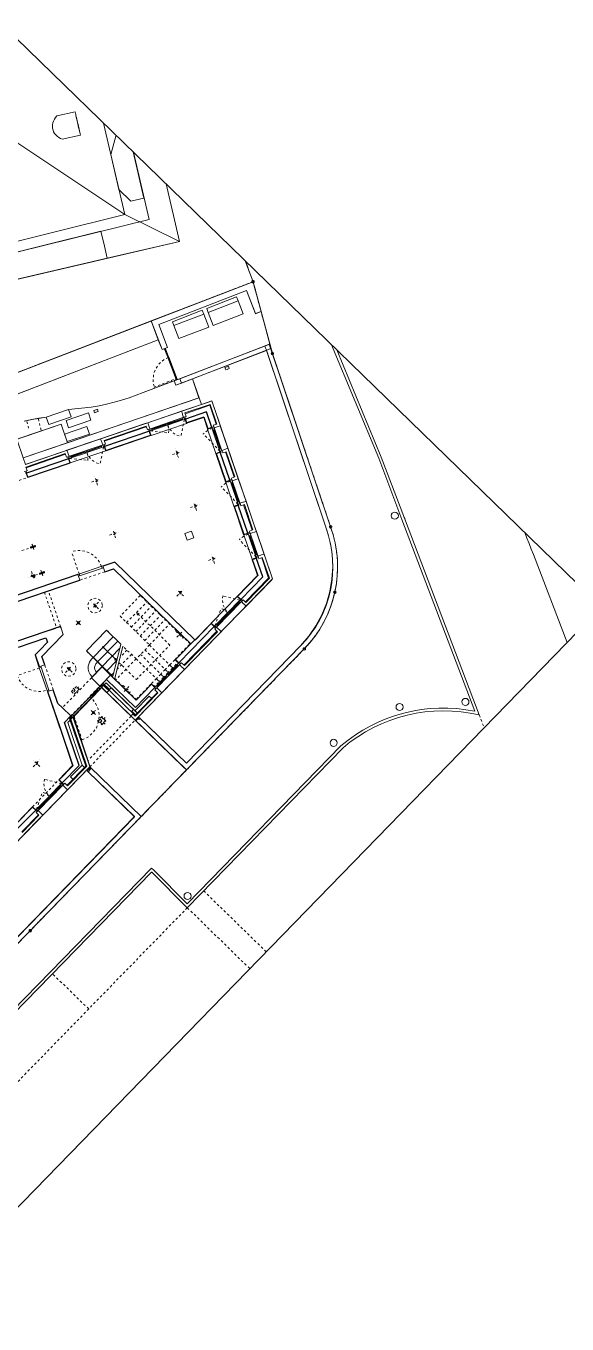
# Model space of a CAD drawing. Header units: metres. Extents: x 2683518.1 to 2683581.2, y 1249379.6 to 1249442.7.
# Drawn here: x 2683556.7 to 2683579.7, y 1249383.7 to 1249438.8 of the extents above; entities that cross this region are included whole.
import ezdxf
from ezdxf.xclip import XClip

# ---------------------------------------------------------------- set-up
doc = ezdxf.new("R2010")
doc.units = ezdxf.units.M
doc.header["$XCLIPFRAME"] = 2
for name, pattern in [('MD-Punkt 1mm', [0.001, 0, -0.001]), ('MD-Strich 0.5_0.5mm', [0.001, 0.0005, -0.0005]), ('MD-Strich 1_1mm', [0.002, 0.001, -0.001]), ('MD-Strich 2_1mm', [0.003, 0.002, -0.001]), ('MD-Strich LAYOUT', [0.002822, 0.001411, -0.001411]), ('MD-Strichpunkt 1_0.5_0.5mm', [0.001, 0.0005, -0.00025, 0, -0.00025]), ('MD-Strichpunkt 2_1_1mm', [0.0045, 0.002, -0.001, 0.0005, -0.001])]:
    doc.linetypes.add(name, pattern=pattern)
for name, color, linetype in [('beleuchtung', 7, 'Continuous'), ('betonfertigteile_balkonschicht', 7, 'Continuous'), ('erdbebenwände', 7, 'Continuous'), ('fassade', 7, 'Continuous'), ('fenster_tueren', 7, 'Continuous'), ('parzellen', 7, 'Continuous'), ('plangrafik', 7, 'Continuous'), ('plankopf', 7, 'Continuous'), ('situation', 7, 'Continuous'), ('stuetzen', 7, 'Continuous'), ('treppen', 7, 'Continuous'), ('umgebung', 7, 'Continuous'), ('wohnungstrennwaende', 7, 'Continuous')]:
    doc.layers.add(name, color=color, linetype=linetype)
doc.linetypes.add('MD-Freihand', pattern='A,0,[1,100 Erdgeschoss_CraneCam1.Shx,S=0.00015873,R=0,X=0,Y=5.59626e-05],-0.02,0', length=0.02)

# ---------------------------------------------------------------- blocks, each defined once
blk = doc.blocks.new('Zeichnung_1_2', base_point=(38.5, 166.2))
at = {"layer": 'beleuchtung', "color": 7, "linetype": 'Continuous', "lineweight": 5, "ltscale": 1000, "flags": 128}
for points in [[(792.3, 433.8), (795.2, 432.4), (796.1, 434.2), (793.2, 435.6)], [(896.1, 379.3), (899, 378), (899.8, 379.8), (896.9, 381.2)]]:
    blk.add_lwpolyline(points, close=True, dxfattribs=at)
at = {"layer": 'beleuchtung', "color": 251, "linetype": 'MD-Strich 1_1mm', "lineweight": 13, "ltscale": 1000, "flags": 128}
for points in [[(792.3, 433.8), (793.2, 435.6)], [(795.2, 432.4), (792.3, 433.8)], [(793.2, 435.6), (796.1, 434.2)], [(796.1, 434.2), (795.2, 432.4)], [(896.1, 379.3), (896.9, 381.2)], [(899, 378), (896.1, 379.3)], [(896.9, 381.2), (899.8, 379.8)], [(899.8, 379.8), (899, 378)]]:
    blk.add_lwpolyline(points, dxfattribs=at)
at = {"layer": 'beleuchtung', "color": 254, "linetype": 'Continuous', "lineweight": 13, "ltscale": 1000, "flags": 128}
for points in [[(887.4, 426.4), (912.1, 415), (917.1, 425.7), (892.4, 437.1)], [(915.8, 413.3), (940.5, 401.9), (945.4, 412.6), (920.7, 424)]]:
    blk.add_lwpolyline(points, close=True, dxfattribs=at)
at = {"layer": 'beleuchtung', "color": 254, "linetype": 'MD-Freihand', "lineweight": 13, "ltscale": 1000, "flags": 128}
for points in [[(917.1, 425.7), (918.6, 429), (893.9, 440.3), (892.4, 437.1)], [(945.4, 412.6), (946.9, 415.9), (922.2, 427.3), (920.7, 424)]]:
    blk.add_lwpolyline(points, close=True, dxfattribs=at)
at = {"layer": 'parzellen', "color": 242, "linetype": 'MD-Strich 2_1mm', "lineweight": 13, "ltscale": 1000, "flags": 128}
for points in [[(965.9, 414.9), (439.3, 657.5)], [(933.7, 360.6), (965.9, 414.9)], [(862.5, 222.5), (933.7, 360.6)], [(38.5, 166.2), (772.6, 166.2)]]:
    blk.add_lwpolyline(points, dxfattribs=at)
at = {"layer": 'parzellen', "color": 253, "linetype": 'MD-Strich 2_1mm', "lineweight": 13, "ltscale": 1000, "flags": 128}
blk.add_lwpolyline([(542.4, 609.9), (965.9, 414.9)], dxfattribs=at)
at = {"layer": 'parzellen', "color": 242, "linetype": 'MD-Strich 2_1mm', "lineweight": 13, "ltscale": 1000, "flags": 128}
blk.add_lwpolyline([(772.6, 166.2, 0.286725), (862.5, 222.5)], format="xyb", dxfattribs=at)
at = {"layer": 'parzellen', "color": 242, "linetype": 'Continuous', "lineweight": 13, "ltscale": 1000}
for centre in [(965.9, 414.9), (933.7, 360.6), (862.5, 222.5), (825.2, 181.2), (438.7, 166.2), (772.6, 166.2)]:
    blk.add_circle(centre, 1, dxfattribs=at)
at = {"layer": 'parzellen', "color": 251, "linetype": 'MD-Strich 1_1mm', "lineweight": 13, "ltscale": 1000}
blk.add_arc((861.2, 403.4), 20.1, 65.2516, 155.2516, dxfattribs=at)
at = {"layer": 'situation', "color": 9, "linetype": 'MD-Strich LAYOUT', "lineweight": 13, "ltscale": 1000}
for p, q in [((747, 469.8), (743.8, 464.9)), ((755.4, 464.4), (749.6, 455.5))]:
    blk.add_line(p, q, dxfattribs=at)
at = {"layer": 'situation', "color": 253, "linetype": 'Continuous', "lineweight": 13, "ltscale": 1000, "flags": 128}
for points in [[(533.1, 595.5), (874.5, 438.2), (881.7, 453.8), (542.4, 609.9)], [(745.4, 471.7), (750.7, 468.2), (756, 464.5), (761.1, 460.6), (778.9, 451.5), (793.8, 439.1), (799.2, 435.2), (804.7, 431.6), (810.2, 428.1), (816, 424.8), (821.8, 421.7), (827.7, 418.8), (833.4, 416.3), (858.8, 404.2), (861.1, 403.1), (873, 429), (870.8, 430.1), (874.5, 438.2), (525.6, 598.9)], [(688.3, 486.7), (765.6, 447.3), (758, 432.5), (863.2, 379.1), (870.9, 394.2), (857.2, 400.6), (858.8, 404.2), (833.4, 416.3), (827.7, 418.8), (821.8, 421.7), (816, 424.8), (810.2, 428.1), (804.7, 431.6), (799.2, 435.2), (793.8, 439.1), (778.9, 451.5), (761.1, 460.6), (754.2, 465.7), (752.5, 466.9), (745.4, 471.7)]]:
    blk.add_lwpolyline(points, dxfattribs=at)
for points in [[(765.6, 447.3), (730.1, 465.4), (722.6, 450.6), (758, 432.5)], [(758.1, 454.7), (775.9, 445.6), (778.9, 451.5), (761.1, 460.6)], [(719.9, 445.2), (860.5, 373.6), (863.3, 379), (722.6, 450.6)], [(719.9, 445.2), (860.5, 373.6), (863.3, 379), (722.6, 450.6)], [(767.7, 440.6), (785.5, 431.6), (788.5, 437.4), (770.7, 446.5)], [(937.9, 367.8), (952.5, 392.4), (947.9, 394.5), (956.8, 413.6), (884.1, 447.1), (875.3, 428), (873, 429), (861.1, 403.1)], [(758.5, 433.4), (776.3, 424.3), (779.3, 430.2), (761.5, 439.3)], [(573.8, 166.2), (629.2, 166.3), (629, 266.9), (595, 266.9), (573.8, 226.4)], [(268.9, 226.8), (268.9, 225), (270.6, 225), (270.6, 170.2), (569.8, 170.3), (569.8, 225), (572.8, 225), (572.8, 226.3), (572.8, 226.9)]]:
    blk.add_lwpolyline(points, close=True, dxfattribs=at)
at = {"layer": 'situation', "color": 7, "linetype": 'Continuous', "lineweight": 5, "ltscale": 1000, "flags": 128}
for points in [[(881.7, 453.8), (965.9, 414.9), (965.2, 413.6), (952.5, 392.4), (948, 394.5), (956.8, 413.6), (884.1, 447.1), (875.3, 428), (870.8, 430.1)], [(857.2, 400.6), (858.9, 404.2), (863.4, 402.1), (861.7, 398.5)], [(932.1, 366.1), (933.7, 369.7), (937.5, 368), (935.7, 364.4)], [(270.6, 226.2), (266.6, 226.2), (266.6, 166.2), (573.8, 166.2), (573.8, 226.2), (569.8, 226.2), (569.8, 170.2), (270.6, 170.2)]]:
    blk.add_lwpolyline(points, close=True, dxfattribs=at)
at = {"layer": 'situation', "color": 251, "linetype": 'Continuous', "lineweight": 13, "ltscale": 1000, "flags": 128}
for points in [[(861.7, 403.3), (860.9, 403.7), (869.3, 421.8), (870, 421.5)], [(873.2, 428.5), (870.2, 421.8), (869.4, 422.1), (872.5, 428.8)]]:
    blk.add_lwpolyline(points, close=True, dxfattribs=at)
at = {"layer": 'situation', "color": 251, "linetype": 'MD-Strich 1_1mm', "lineweight": 13, "ltscale": 1000, "flags": 128}
blk.add_lwpolyline([(860.9, 403.7), (843, 411.9), (843.3, 412.7), (861.3, 404.4)], close=True, dxfattribs=at)
at = {"layer": 'situation', "color": 7, "linetype": 'Continuous', "lineweight": 5, "ltscale": 1000, "flags": 128}
blk.add_lwpolyline([(629.1, 170.2), (629.1, 166.2), (772.6, 166.2, 0.286733), (862.5, 222.5), (937.5, 368), (933.9, 369.6), (863.4, 402.1), (861.7, 398.5), (932.1, 366.1), (859, 224.4, -0.286984), (772.6, 170.2), (633.1, 170.2), (633.1, 226.2), (629.1, 226.2)], format="xyb", close=True, dxfattribs=at)
at = {"layer": 'situation', "color": 7, "linetype": 'Continuous', "lineweight": 18, "ltscale": 1000, "flags": 128}
blk.add_lwpolyline([(857.2, 400.6), (861.7, 398.5), (863.4, 402.1), (858.8, 404.2)], close=True, dxfattribs=at)
at = {"layer": 'situation', "color": 253, "linetype": 'Continuous', "lineweight": 13, "ltscale": 1000, "flags": 128}
blk.add_lwpolyline([(796.4, 226.9), (631.9, 226.9), (631.9, 225), (633.1, 225), (633.1, 170.3), (772.3, 170.3, 0.220568), (846.8, 205.4, 0.058761), (858.9, 224.4), (932, 366.1), (870.9, 394.2), (860.5, 373.6), (869, 369.3)], format="xyb", close=True, dxfattribs=at)
at = {"layer": 'umgebung', "color": 253, "linetype": 'Continuous', "lineweight": 13, "ltscale": 1000, "flags": 128}
for points in [[(542.1, 831), (433.5, 660.1), (439.3, 657.5), (965.9, 414.9, 0.000236), (974, 431.7)], [(862.5, 222.5, -0.14184), (825.2, 181.2)], [(825.2, 181.2, -0.13939), (772.6, 166.2)], [(911.8, 183.1, -0.002923), (911.3, 182)], [(965.6, 82.6, -0.001569), (974, 100.8)], [(735.3, 86.5, -0.231466), (835.5, 25.5)], [(735.3, 84.1, -0.237118), (835.9, 20.6)]]:
    blk.add_lwpolyline(points, format="xyb", dxfattribs=at)
for points in [[(864.5, 831), (826.4, 769.3), (818, 774.6), (723.4, 626.9), (947, 483.6), (974, 525.8)], [(930.9, 532.7), (906.8, 663.5)], [(930.9, 532.7), (771.5, 631.9)], [(771.5, 631.9), (930.9, 532.7)], [(940.7, 627.9), (941.7, 629)], [(941.7, 629), (942.9, 630)], [(942.9, 630), (944.2, 630.9)], [(944.2, 630.9), (945.7, 631.6)], [(945.7, 631.6), (947.3, 632.1)], [(947.3, 632.1), (949, 632.4)], [(949, 632.4), (950.8, 632.5)], [(950.8, 632.5), (964.1, 623.9)], [(723.4, 626.9), (947, 483.6)], [(938.5, 620.4), (938.6, 622)], [(938.8, 618.7), (938.5, 620.4)], [(938.6, 622), (938.8, 623.6)], [(938.8, 623.6), (939.2, 625.1)], [(939.2, 617.1), (938.8, 618.7)], [(939.2, 625.1), (939.9, 626.5)], [(939.9, 626.5), (940.7, 627.9)], [(962.1, 620.9), (959.8, 617.3)], [(960.6, 618.6), (959.8, 617.3)], [(960.6, 618.6), (962.1, 620.9)], [(961.4, 619.8), (960.6, 618.6)], [(962.2, 621), (961.4, 619.8)], [(962.9, 622), (962.2, 621)], [(964.1, 623.9), (962.9, 622)], [(963.5, 623), (962.9, 622)], [(964.1, 623.9), (963.5, 623)], [(786.7, 612), (906.6, 537.4)], [(906.6, 537.4), (786.7, 612)], [(786.7, 612), (942.4, 515.1)], [(939.8, 615.4), (939.2, 617.1)], [(953.1, 606.8), (939.8, 615.4)], [(953.7, 607.7), (953.1, 606.8)], [(959, 616), (953.7, 607.7)], [(955, 609.8), (953.7, 607.8)], [(954.3, 608.7), (953.7, 607.7)], [(955, 609.8), (954.3, 608.7)], [(955.7, 611), (955, 609.8)], [(958.2, 614.7), (955.1, 609.9)], [(955.1, 610.1), (957.3, 613.5)], [(955.3, 610.3), (956.5, 612.2)], [(956.5, 612.2), (955.7, 611)], [(957.3, 613.5), (956.5, 612.2)], [(958.2, 614.7), (957.3, 613.5)], [(959, 616), (958.2, 614.7)], [(959.8, 617.3), (959, 616)], [(974, 599.9), (930.9, 532.7)], [(893.9, 517.6), (775.1, 593.8)], [(959.3, 576.9), (973.2, 584.7)], [(973.2, 584.7), (974, 584.2)], [(973.2, 584.7), (974, 584.2)], [(974, 584.2), (973.2, 584.7)], [(942.8, 551.2), (959.3, 576.9)], [(942.4, 515.1), (974, 564.5)], [(974, 564.9), (952.2, 530.8)], [(952.2, 530.8), (974, 564.9)], [(942.6, 536.9), (942.8, 551.2)], [(899.6, 526.4), (906.6, 537.4)], [(906.6, 537.4), (902.1, 530.3)], [(930.9, 532.7), (947, 483.6)], [(952.2, 530.8), (942.6, 536.9)], [(952.2, 530.8), (942.6, 536.9)], [(942.6, 536.9), (952.2, 530.8)], [(899.6, 526.4), (893.9, 517.6)], [(974, 525.8), (947, 483.6)], [(947, 483.6), (974, 525.8)], [(947, 483.6), (893.9, 517.6)], [(974, 431.9), (965.9, 414.9)], [(965.9, 414.9), (933.7, 360.6)], [(933.7, 360.6), (862.5, 222.5)], [(932.8, 233.8), (974, 329.7)], [(974, 323.7), (934.9, 232.8)], [(934.9, 232.8), (974, 323.7)], [(909.3, 183.5), (932.8, 233.8)], [(934.9, 232.8), (911.5, 182.5)], [(911.5, 182.5), (934.9, 232.8)], [(835.5, 25.5), (909.3, 183.5)], [(835.9, 20.6), (911.5, 182.5)], [(911.5, 182.5), (911.3, 182)], [(772.6, 166.2), (266.1, 166.2)], [(548.5, 129.4), (10, 129.9)], [(546.2, 127), (10, 127.5)], [(545.6, 84.1), (546.2, 126.7)], [(546.2, 126.7), (546.2, 127)], [(548, 86.5), (548.6, 126.8)], [(548.6, 126.8), (548.5, 129.4)], [(735.3, 84.1), (545.6, 84.1)], [(735.3, 86.5), (548, 86.5)], [(932, 10), (965.6, 82.6)]]:
    blk.add_lwpolyline(points, dxfattribs=at)
at = {"layer": 'umgebung', "color": 253, "linetype": 'MD-Strich 2_1mm', "lineweight": 13, "ltscale": 1000, "flags": 128}
for points in [[(425.6, 84.2), (425.6, 127.2)], [(545.6, 84.1), (185.3, 84.4)], [(545.6, 83.8), (545.6, 84.1)]]:
    blk.add_lwpolyline(points, dxfattribs=at)
at = {"layer": 'umgebung', "color": 253, "linetype": 'MD-Punkt 1mm', "lineweight": 13, "ltscale": 1000, "flags": 128}
for points in [[(545.6, 84.1), (545.5, 10)], [(565.6, 84.1), (565.5, 10)], [(835.9, 20.6), (831, 10)]]:
    blk.add_lwpolyline(points, dxfattribs=at)
at = {"layer": 'umgebung', "color": 253, "linetype": 'Continuous', "lineweight": 13, "ltscale": 1000}
for centre in [(907.3, 190), (552.9, 90.9), (732.7, 92.7), (793.6, 73.8), (835.7, 36.7)]:
    blk.add_circle(centre, 3, dxfattribs=at)
blk = doc.blocks.new('Zeichnung_2_1', base_point=(38.5, 166.2))
at = {"layer": 'beleuchtung', "color": 30, "linetype": 'MD-Strichpunkt 2_1_1mm', "lineweight": 13, "ltscale": 1000}
for p, q in [((670.6, 393.6), (663.5, 397.3)), ((671.9, 393), (676.3, 390.7)), ((673.4, 391.9), (672.1, 392.2)), ((672.6, 393.3), (673.7, 392.5)), ((673, 389.6), (673.8, 391.2)), ((674.5, 392.5), (675.2, 394.1)), ((674.6, 391.3), (675.6, 390.5)), ((676.2, 391.5), (674.9, 391.9)), ((748.3, 394.5), (755.4, 390.9)), ((750, 389.1), (753.7, 396.2)), ((660, 372.7), (652.8, 376.3)), ((658.2, 378.1), (654.6, 371)), ((661.2, 372.1), (665.7, 369.8)), ((662.7, 370.9), (661.4, 371.3)), ((661.9, 372.4), (663, 371.5)), ((662.3, 368.7), (663.1, 370.3)), ((663.8, 371.6), (664.6, 373.2)), ((663.9, 370.3), (664.9, 369.5)), ((665.5, 370.5), (664.2, 370.9)), ((728.5, 346.8), (732.1, 353.9)), ((812.9, 361.6), (820, 357.9)), ((814.6, 356.2), (818.3, 363.3)), ((726.7, 352.2), (733.8, 348.5)), ((654.7, 316.7), (654.7, 321.7)), ((675.1, 315.2), (675.1, 323.2)), ((793.1, 313.9), (796.7, 321)), ((652.2, 319.2), (657.2, 319.2)), ((679.1, 319.2), (671.1, 319.2)), ((791.3, 319.3), (798.4, 315.6)), ((620.9, 293.7), (620.9, 301.7)), ((616.9, 297.7), (624.9, 297.7)), ((615.8, 281.1), (607.8, 281.1)), ((611.8, 283.6), (611.8, 278.6)), ((733.3, 271.1), (733.3, 279.1)), ((769.8, 276.9), (776.9, 273.3)), ((771.5, 271.5), (775.1, 278.7)), ((544.3, 257.5), (544.3, 265.5)), ((729.3, 275.1), (737.3, 275.1)), ((540.3, 261.5), (548.3, 261.5)), ((606.4, 256.9), (611.4, 256.9)), ((608.9, 254.4), (608.9, 259.4)), ((612.9, 246.9), (604.9, 246.9)), ((608.9, 242.9), (608.9, 250.9)), ((639.9, 250.7), (647.9, 250.7)), ((710.4, 250.7), (702.4, 250.7))]:
    blk.add_line(p, q, dxfattribs=at)
at = {"layer": 'beleuchtung', "color": 30, "linetype": 'Continuous', "lineweight": 13, "ltscale": 1000}
for p, q in [((674.5, 392.5), (673.8, 391.2)), ((663.8, 371.6), (663.1, 370.3)), ((654.1, 319.8), (655.3, 318.6)), ((655.3, 319.8), (654.1, 318.6)), ((608.3, 257.5), (609.5, 256.3)), ((609.5, 257.5), (608.3, 256.3)), ((641.9, 251.5), (641.9, 249.9)), ((708.4, 251.5), (708.4, 249.9))]:
    blk.add_line(p, q, dxfattribs=at)
at = {"layer": 'beleuchtung', "color": 30, "linetype": 'MD-Strich 0.5_0.5mm', "lineweight": 13, "ltscale": 1000}
for p, q in [((614.8, 282.6), (608.8, 282.6)), ((608.8, 282.6), (608.8, 279.6)), ((608.8, 279.6), (614.8, 279.6)), ((614.8, 279.6), (614.8, 282.6))]:
    blk.add_line(p, q, dxfattribs=at)
at = {"layer": 'beleuchtung', "color": 30, "linetype": 'MD-Strich 1_1mm', "lineweight": 13, "ltscale": 1000}
for p, q in [((641.9, 254.9), (643.1, 254.9)), ((641.9, 251.5), (641.9, 254.9)), ((643.1, 254.9), (643.1, 246.5)), ((708.4, 254.9), (707.2, 254.9)), ((707.2, 254.9), (707.2, 246.5)), ((708.4, 251.5), (708.4, 254.9)), ((641.9, 246.5), (641.9, 249.9)), ((643.1, 246.5), (641.9, 246.5)), ((707.2, 246.5), (708.4, 246.5)), ((708.4, 246.5), (708.4, 249.9))]:
    blk.add_line(p, q, dxfattribs=at)
at = {"layer": 'beleuchtung', "color": 30, "linetype": 'MD-Strichpunkt 1_0.5_0.5mm', "lineweight": 13, "ltscale": 1000}
for p, q in [((611.4, 249.4), (606.4, 249.4)), ((606.4, 249.4), (606.4, 244.4)), ((606.4, 244.4), (611.4, 244.4)), ((607, 245), (607, 248.8)), ((607, 248.8), (610.9, 248.8)), ((610.9, 245), (607, 245)), ((610.9, 248.8), (610.9, 245)), ((611.4, 244.4), (611.4, 249.4))]:
    blk.add_line(p, q, dxfattribs=at)
at = {"layer": 'beleuchtung', "color": 30, "linetype": 'Continuous', "lineweight": 13, "ltscale": 1000}
for centre, radius in [((674.1, 391.9), 0.75), ((656.4, 374.5), 0.65), ((663.4, 370.9), 0.75), ((654.7, 319.2), 0.85), ((675.1, 319.2), 0.47), ((620.9, 297.7), 0.47), ((608.9, 256.9), 0.85)]:
    blk.add_circle(centre, radius, dxfattribs=at)
at = {"layer": 'beleuchtung', "color": 30, "linetype": 'MD-Strichpunkt 1_0.5_0.5mm', "lineweight": 13, "ltscale": 1000}
for centre, radius in [((751.8, 392.7), 0.96), ((656.4, 374.5), 1.55), ((816.4, 359.8), 0.96), ((730.3, 350.3), 0.96), ((675.1, 319.2), 6.2), ((794.9, 317.4), 0.96), ((620.9, 297.7), 6.2), ((733.3, 275.1), 0.96), ((773.3, 275.1), 0.96), ((544.3, 261.5), 0.96)]:
    blk.add_circle(centre, radius, dxfattribs=at)
at = {"layer": 'beleuchtung', "color": 30, "linetype": 'MD-Strich 1_1mm', "lineweight": 13, "ltscale": 1000}
for centre in [(675.1, 319.2), (620.9, 297.7)]:
    blk.add_circle(centre, 1.2, dxfattribs=at)
at = {"layer": 'beleuchtung', "color": 30, "linetype": 'MD-Strichpunkt 2_1_1mm', "lineweight": 13, "ltscale": 1000}
for centre, start, end in [((673.2, 392.4), 125.4196, 187.5551), ((675, 391.5), 298.4449, 0.5804), ((662.6, 371.4), 125.4196, 187.5551), ((664.4, 370.5), 298.4449, 0.5804)]:
    blk.add_arc(centre, 1.14, start, end, dxfattribs=at)
at = {"layer": 'beleuchtung', "color": 30, "linetype": 'MD-Strichpunkt 1_0.5_0.5mm', "lineweight": 13, "ltscale": 1000}
for centre, start, end in [((606.4, 249.4), 90.0468, 179.9532), ((606.4, 244.4), 180.0468, 269.9532), ((611.4, 249.4), 0.0468, 89.9532), ((611.4, 244.4), 270.0468, 359.9532)]:
    blk.add_arc(centre, 0.00998, start, end, dxfattribs=at)
at = {"layer": 'betonfertigteile_balkonschicht', "color": 251, "linetype": 'MD-Strichpunkt 2_1_1mm', "lineweight": 13, "ltscale": 1000, "flags": 128}
for points in [[(576.3, 231.8), (574.1, 227.6)], [(629.1, 231.8), (576.3, 231.8)], [(629.1, 231.8), (629.1, 227.6)], [(574.1, 227.6), (573.8, 227)], [(573.8, 227), (629.1, 227)], [(629.1, 227.6), (629.1, 227)]]:
    blk.add_lwpolyline(points, dxfattribs=at)
at = {"layer": 'erdbebenwände', "color": 7, "linetype": 'Continuous', "lineweight": 25, "ltscale": 1000}
for p, q in [((683.8, 348), (631.5, 374.6)), ((713.4, 332.9), (703.7, 337.8))]:
    blk.add_line(p, q, dxfattribs=at)
at = {"layer": 'erdbebenwände', "color": 7, "linetype": 'Continuous', "lineweight": 5, "ltscale": 1000}
for p, q in [((683.8, 348.2), (681.5, 343.6)), ((703.8, 338), (701.4, 333.4))]:
    blk.add_line(p, q, dxfattribs=at)
at = {"layer": 'erdbebenwände', "color": 7, "linetype": 'Continuous', "lineweight": 25, "ltscale": 1000, "flags": 128}
for points in [[(621.2, 374.3), (677.6, 345.5)], [(641.9, 327.8), (606.6, 345.8)], [(677.6, 345.5), (681.5, 343.6)], [(604.4, 341.3), (626.4, 330.1)], [(701.4, 333.4), (708.4, 329.8)], [(713.4, 238.3), (713.4, 332.9)], [(641.3, 326.5), (641.9, 327.8)], [(708.4, 329.8), (708.4, 238.3)]]:
    blk.add_lwpolyline(points, dxfattribs=at)
at = {"layer": 'erdbebenwände', "color": 7, "linetype": 'Continuous', "lineweight": 5, "ltscale": 1000, "flags": 128}
for points in [[(680, 350.1), (631.6, 374.8)], [(683.8, 348.2), (680, 350.1)], [(713.4, 333.1), (703.8, 338)], [(713.4, 333.1), (713.4, 332.9)], [(708.4, 238.3), (713.4, 238.3)]]:
    blk.add_lwpolyline(points, dxfattribs=at)
at = {"layer": 'fassade', "color": 7, "linetype": 'Continuous', "lineweight": 18, "ltscale": 1000}
for p, q in [((718.6, 443.4), (717.2, 440.5)), ((750, 427.4), (718.6, 443.4)), ((750, 427.4), (748.6, 424.5)), ((750.6, 423.5), (753.1, 428.4)), ((751.1, 429.4), (753.1, 428.4)), ((781, 411.6), (779.6, 408.7)), ((814.6, 394.5), (781, 411.6)), ((814.6, 394.5), (813.2, 391.6)), ((815.7, 396.5), (817.7, 395.5)), ((845.6, 378.7), (844.2, 375.8)), ((865.8, 368.4), (845.6, 378.7)), ((857.8, 352.6), (865.8, 368.4)), ((857.8, 352.6), (855, 354.1)), ((853.9, 352), (858.8, 349.5)), ((859.9, 351.6), (858.8, 349.5)), ((846.5, 330.5), (843.7, 332)), ((836.2, 310.3), (846.5, 330.5)), ((836.2, 310.3), (833.4, 311.7)), ((814.7, 268), (825, 288.2)), ((825, 288.2), (822.1, 289.6)), ((572.4, 229.3), (591.5, 266.8)), ((631.4, 268.6), (631.4, 260.6)), ((810.8, 267.4), (815.7, 264.9)), ((814.7, 268), (811.8, 269.4)), ((816.7, 266.9), (815.7, 264.9)), ((795, 229.3), (803.4, 245.9)), ((803.4, 245.9), (800.6, 247.3)), ((514.1, 229.3), (514.1, 232.5)), ((516.4, 232.5), (516.4, 227)), ((546.6, 232.5), (546.6, 227)), ((548.9, 229.3), (548.9, 232.5)), ((631.4, 232), (631.4, 229.3)), ((659.1, 229.3), (659.1, 232.9)), ((691.4, 229.3), (691.4, 232.9)), ((731.6, 229.3), (731.6, 232.5)), ((733.9, 232.5), (733.9, 227)), ((766.4, 229.3), (766.4, 232.5)), ((514.1, 229.3), (493.8, 229.3)), ((514.1, 227), (516.4, 227)), ((548.9, 227), (546.6, 227)), ((548.9, 229.3), (572.4, 229.3)), ((631.4, 229.3), (659.1, 229.3)), ((691.4, 229.3), (731.6, 229.3)), ((731.6, 227), (733.9, 227)), ((766.4, 229.3), (795, 229.3))]:
    blk.add_line(p, q, dxfattribs=at)
at = {"layer": 'fassade', "color": 7, "linetype": 'Continuous', "lineweight": 13, "ltscale": 1000}
for p, q in [((749.7, 426.9), (718.4, 442.8)), ((717.2, 440.5), (716.2, 441)), ((748.6, 424.5), (749.5, 424)), ((779.6, 408.7), (778.6, 409.2)), ((814.3, 393.9), (780.7, 411.1)), ((813.2, 391.6), (814.1, 391.1)), ((844.2, 375.8), (843.2, 376.3)), ((865, 368.1), (845.3, 378.1)), ((857.3, 352.9), (865, 368.1)), ((855, 354.1), (854.5, 353.1)), ((843.7, 332), (844.2, 332.9)), ((835.7, 310.6), (846, 330.8)), ((833.4, 311.7), (832.9, 310.8)), ((814.1, 268.2), (824.4, 288.5)), ((822.1, 289.6), (822.6, 290.6)), ((571.8, 229.9), (591.2, 267.9)), ((632.5, 268.6), (632.5, 260.6)), ((811.8, 269.4), (811.3, 268.4)), ((794.6, 229.9), (802.9, 246.1)), ((800.6, 247.3), (801.1, 248.3)), ((514.1, 232.5), (515.2, 232.5)), ((548.9, 232.5), (547.8, 232.5)), ((632.5, 234.3), (632.5, 229.9)), ((659.1, 232.9), (660.2, 232.9)), ((691.4, 232.9), (690.3, 232.9)), ((731.6, 232.5), (732.7, 232.5)), ((766.4, 232.5), (765.3, 232.5)), ((514.1, 229.9), (493.8, 229.9)), ((548.9, 229.9), (571.8, 229.9)), ((632.5, 229.9), (659.1, 229.9)), ((691.4, 229.9), (731.6, 229.9)), ((766.4, 229.9), (794.6, 229.9))]:
    blk.add_line(p, q, dxfattribs=at)
at = {"layer": 'fassade', "color": 7, "linetype": 'Continuous', "lineweight": 25, "ltscale": 1000}
for p, q in [((713.6, 436.3), (715.4, 439.9)), ((713.6, 436.3), (747.3, 419.1)), ((748.9, 422.3), (715.2, 439.5)), ((747.3, 419.1), (749.1, 422.7)), ((776, 404.5), (777.8, 408.1)), ((776, 404.5), (811.9, 386.2)), ((813.5, 389.4), (777.6, 407.7)), ((811.9, 386.2), (813.7, 389.8)), ((840.6, 371.6), (842.4, 375.2)), ((854.3, 364.6), (840.6, 371.6)), ((859.1, 366.2), (842.2, 374.8)), ((854.3, 364.6), (849.5, 355.3)), ((852.8, 353.7), (859.1, 366.2)), ((849.5, 355.3), (853.1, 353.5)), ((839.5, 335.6), (828, 313)), ((831.2, 311.4), (842.7, 333.9)), ((839.5, 335.6), (843, 333.8)), ((828, 313), (831.5, 311.2)), ((817.9, 293.2), (806.4, 270.7)), ((809.6, 269.1), (821.1, 291.6)), ((817.9, 293.2), (821.5, 291.4)), ((579.8, 267.9), (564.4, 237.9)), ((568.2, 234.3), (585.7, 268.6)), ((585.7, 268.6), (593.5, 268.6)), ((641.9, 268.6), (631.2, 268.6)), ((636.9, 268.6), (636.9, 234.3)), ((806.4, 270.7), (810, 268.9)), ((796.3, 250.9), (789.7, 237.9)), ((791.9, 234.3), (799.6, 249.3)), ((796.3, 250.9), (799.9, 249.1)), ((493.8, 234.3), (515.4, 234.3)), ((515.4, 237.9), (496.3, 237.9)), ((515.4, 237.9), (515.4, 233.9)), ((564.4, 237.9), (547.6, 237.9)), ((547.6, 237.9), (547.6, 233.9)), ((568.2, 234.3), (547.6, 234.3)), ((636.9, 234.3), (660.2, 234.3)), ((690.3, 234.3), (732.9, 234.3)), ((732.9, 237.9), (713.4, 237.9)), ((732.9, 237.9), (732.9, 233.9)), ((765.1, 237.9), (789.7, 237.9)), ((765.1, 237.9), (765.1, 233.9)), ((765.1, 234.3), (791.9, 234.3))]:
    blk.add_line(p, q, dxfattribs=at)
at = {"layer": 'fassade', "color": 7, "linetype": 'Continuous', "lineweight": 18, "ltscale": 1000, "flags": 128}
for points in [[(751.1, 429.4), (719.7, 445.4)], [(815.7, 396.5), (780, 414.7)], [(866.9, 370.4), (844.6, 381.8)], [(859.9, 351.6), (868.9, 369.4)], [(837.2, 307.2), (849.6, 331.5)], [(816.7, 266.9), (828.1, 289.2)], [(575, 229.3), (594.1, 266.8)], [(629.1, 268.6), (629.1, 260.6)], [(796.4, 227), (806.5, 246.9)], [(629.1, 227), (661.4, 227), (661.4, 232.9)], [(629.1, 232), (629.1, 229.3)], [(493.8, 227), (514.1, 227)], [(548.9, 227), (573.8, 227)], [(689.1, 227), (713.4, 227)], [(713.4, 227), (731.6, 227)], [(764.1, 227), (793.8, 227)]]:
    blk.add_lwpolyline(points, dxfattribs=at)
at = {"layer": 'fassade', "color": 7, "linetype": 'Continuous', "lineweight": 5, "ltscale": 1000, "flags": 128}
for points in [[(713.5, 436.1), (747.2, 419)], [(775.9, 404.3), (811.8, 386)], [(840.5, 371.4), (854, 364.5)], [(854, 364.5), (849.4, 355.4)], [(839.3, 335.7), (827.8, 313.1)], [(817.7, 293.3), (806.2, 270.8)], [(585, 278.6), (579.9, 268.6)], [(641.9, 278.6), (641.9, 268.6)], [(579.9, 268.6), (564.3, 238.1)], [(629.1, 260.6), (629.1, 232)], [(796.2, 251), (789.6, 238.1)], [(515.4, 238.1), (496.3, 238.1)], [(564.3, 238.1), (547.6, 238.1)], [(632.5, 234.3), (634.5, 234.3)], [(732.9, 238.1), (713.4, 238.1)], [(713.4, 237.9), (713.4, 238.1)], [(789.6, 238.1), (765.1, 238.1)]]:
    blk.add_lwpolyline(points, dxfattribs=at)
at = {"layer": 'fassade', "color": 7, "linetype": 'Continuous', "lineweight": 13, "ltscale": 1000, "flags": 128}
for points in [[(868.9, 369.4), (866.9, 370.4)], [(587.6, 266.6), (570.3, 232.7)], [(572.2, 229.7), (591, 266.6)], [(591, 266.6), (587.6, 266.6)], [(631.8, 266.6), (631.8, 229.7)], [(634.6, 266.6), (631.8, 266.6)], [(634.6, 229.7), (634.6, 266.6)], [(631.4, 260.6), (629.1, 260.6)], [(632.5, 260.6), (631.4, 260.6)], [(634.5, 260.6), (632.5, 260.6)], [(634.5, 234.3), (634.5, 260.6)], [(570.3, 232.7), (556.2, 232.7)], [(556.2, 232.7), (556.2, 229.7)], [(570.3, 232.7), (570.3, 229.7)], [(570.3, 229.7), (570.3, 232.7)], [(629.1, 232), (631.4, 232)], [(631.4, 232), (632.5, 232)], [(632.5, 232), (632.5, 234.3)], [(652, 232.7), (634.6, 232.7)], [(634.6, 232.7), (634.6, 229.7)], [(652, 229.7), (652, 232.7)], [(556.2, 229.7), (570.3, 229.7)], [(570.3, 229.7), (572.2, 229.7)], [(573.8, 227), (575, 229.3)], [(629.1, 227), (629.1, 229.3)], [(631.8, 229.7), (634.6, 229.7)], [(634.6, 229.7), (652, 229.7)], [(796.4, 227), (793.8, 227)]]:
    blk.add_lwpolyline(points, dxfattribs=at)
at = {"layer": 'fassade', "color": 7, "linetype": 'Continuous', "lineweight": 25, "ltscale": 1000, "flags": 128}
for points in [[(641.9, 278.6), (628.9, 278.6)], [(641.9, 238.3), (641.9, 268.6)], [(660.6, 238.3), (641.9, 238.3)], [(713.4, 238.3), (689.9, 238.3)], [(713.4, 237.9), (713.4, 238.3)]]:
    blk.add_lwpolyline(points, dxfattribs=at)
at = {"layer": 'fenster_tueren', "color": 7, "linetype": 'MD-Strichpunkt 2_1_1mm', "lineweight": 5, "ltscale": 1000}
for p, q in [((685, 450.6), (713.3, 436.2)), ((701.4, 333.4), (681.5, 343.6)), ((599.1, 294.9), (609.3, 314.9)), ((628.9, 278.6), (593.5, 278.6)), ((631.2, 268.6), (591.2, 268.6)), ((515.6, 238.1), (547.4, 238.1))]:
    blk.add_line(p, q, dxfattribs=at)
at = {"layer": 'fenster_tueren', "color": 7, "linetype": 'Continuous', "lineweight": 5, "ltscale": 1000}
for p, q in [((716.2, 441), (714.7, 441.8)), ((715.2, 440), (713.3, 436.2)), ((713.5, 436.1), (713.3, 436.2)), ((714.6, 440.3), (715.6, 439.8)), ((749.3, 422.6), (747.4, 418.9)), ((748.9, 422.8), (749.9, 422.3)), ((751.1, 423.3), (749.5, 424)), ((750.5, 423.5), (749.7, 421.9)), ((749.7, 421.9), (750.9, 421.3)), ((751.7, 422.8), (750.5, 423.5)), ((750.9, 421.3), (751.7, 422.8)), ((750.9, 421.3), (762.3, 415.5)), ((751, 423.2), (751.1, 423.3)), ((777.1, 410), (751.1, 423.3)), ((751.2, 421.9), (762.6, 416.1)), ((762.7, 416.5), (751.4, 422.2)), ((763, 417.1), (751.7, 422.8)), ((753.1, 428.4), (780, 414.7)), ((747.2, 419), (747.4, 418.9)), ((747.4, 418.9), (775.7, 404.4)), ((763, 417.1), (762.3, 415.5)), ((762.3, 415.5), (764.2, 414.5)), ((765, 416.1), (763, 417.1)), ((763.4, 415.9), (763, 415.2)), ((763.9, 415.7), (763.4, 415.9)), ((764.3, 416.4), (763.9, 415.7)), ((764.2, 414.5), (765, 416.1)), ((764.2, 414.5), (775.5, 408.8)), ((764.5, 415.1), (775.8, 409.4)), ((776, 409.7), (764.7, 415.5)), ((776.3, 410.3), (765, 416.1)), ((776.3, 410.3), (775.5, 408.8)), ((775.5, 408.8), (776.8, 408.1)), ((777.6, 408.2), (775.7, 404.4)), ((777.6, 409.7), (776.3, 410.3)), ((776.8, 408.1), (777.6, 409.7)), ((777.1, 410), (777, 409.9)), ((777, 408.5), (777.9, 408)), ((778.6, 409.2), (777.1, 410)), ((779, 412.6), (778.7, 412.1)), ((775.9, 404.3), (775.7, 404.4)), ((813.9, 389.7), (811.9, 386)), ((813.5, 389.9), (814.5, 389.4)), ((815.6, 390.4), (814.1, 391.1)), ((815.1, 390.5), (814.3, 389)), ((814.3, 389), (815.5, 388.4)), ((816.3, 389.9), (815.1, 390.5)), ((815.5, 388.4), (816.3, 389.9)), ((815.5, 388.4), (826.9, 382.6)), ((841.7, 377.1), (815.6, 390.4)), ((815.6, 390.3), (815.6, 390.4)), ((815.8, 389), (827.2, 383.2)), ((827.3, 383.6), (816, 389.3)), ((827.6, 384.1), (816.3, 389.9)), ((817.7, 395.5), (844.6, 381.8)), ((811.8, 386), (811.9, 386)), ((811.9, 386), (840.3, 371.5)), ((827.6, 384.1), (826.9, 382.6)), ((826.9, 382.6), (828.8, 381.6)), ((829.6, 383.1), (827.6, 384.1)), ((828, 383), (827.6, 382.3)), ((828.5, 382.7), (828, 383)), ((828.9, 383.5), (828.5, 382.7)), ((828.8, 381.6), (829.6, 383.1)), ((828.8, 381.6), (840.1, 375.9)), ((829.1, 382.2), (840.4, 376.4)), ((840.6, 376.8), (829.3, 382.6)), ((840.9, 377.4), (829.6, 383.1)), ((840.9, 377.4), (840.1, 375.9)), ((840.1, 375.9), (841.4, 375.2)), ((842.2, 375.3), (840.3, 371.5)), ((842.2, 376.7), (840.9, 377.4)), ((841.4, 375.2), (842.2, 376.7)), ((841.7, 377.1), (841.6, 377)), ((841.6, 375.6), (842.5, 375.1)), ((843.2, 376.3), (841.7, 377.1)), ((843.6, 379.7), (843.3, 379.2)), ((840.5, 371.4), (840.3, 371.5)), ((849.3, 355.3), (839.4, 335.8)), ((849.4, 355.4), (849.3, 355.3)), ((853, 353.4), (849.3, 355.3)), ((853.2, 353.7), (852.7, 352.7)), ((853.7, 351.6), (854.5, 353.1)), ((703.1, 336.6), (683.1, 346.8)), ((683.8, 348.2), (703.8, 338)), ((684.2, 346.2), (684.9, 347.7)), ((851.7, 351.7), (843.7, 336)), ((852.3, 351.4), (844.3, 335.7)), ((844.7, 335.5), (852.6, 351.2)), ((845, 334.5), (853.7, 351.6)), ((845.2, 335.2), (853.2, 350.9)), ((849.6, 331.5), (858.8, 349.5)), ((852.3, 352.9), (851.7, 351.7)), ((851.7, 351.7), (853.2, 350.9)), ((853.9, 352.1), (852.3, 352.9)), ((853.2, 350.9), (853.9, 352.1)), ((853.6, 351.6), (853.7, 351.6)), ((702.8, 338.6), (702, 337.1)), ((839.3, 335.7), (839.4, 335.8)), ((843.1, 333.9), (839.4, 335.8)), ((843.4, 334.6), (842.9, 333.6)), ((843.7, 336), (843.1, 334.7)), ((843.1, 334.7), (844.6, 334)), ((845.2, 335.2), (843.7, 336)), ((844.2, 332.9), (845, 334.5)), ((844.6, 334), (845.2, 335.2)), ((845, 334.5), (844.9, 334.5)), ((847.6, 332.6), (847.1, 332.8)), ((604.6, 317.2), (594.5, 297.3)), ((595.9, 296.5), (606.1, 316.5)), ((605.5, 315.4), (604.1, 316.2)), ((604.6, 317.2), (609.3, 314.9)), ((827.7, 312.9), (817.8, 293.5)), ((830.1, 309.3), (822.2, 293.7)), ((830.7, 309), (822.7, 293.4)), ((823.1, 293.2), (831.1, 308.9)), ((823.4, 292.1), (832.1, 309.2)), ((827.8, 313.1), (827.7, 312.9)), ((831.5, 311), (827.7, 312.9)), ((830.8, 310.6), (830.1, 309.3)), ((830.1, 309.3), (831.7, 308.6)), ((832.3, 309.8), (830.8, 310.6)), ((831.6, 311.4), (831.1, 310.4)), ((831.7, 308.6), (832.3, 309.8)), ((832, 309.3), (832.1, 309.2)), ((832.1, 309.2), (832.9, 310.8)), ((595, 298.3), (596.4, 297.6)), ((823.7, 292.9), (831.7, 308.6)), ((828.1, 289.2), (837.2, 307.2)), ((835.2, 308.2), (834.7, 308.5)), ((594.5, 297.3), (599.1, 294.9)), ((817.7, 293.3), (817.8, 293.5)), ((821.6, 291.6), (817.8, 293.5)), ((821.9, 292.2), (821.4, 291.3)), ((822.2, 293.7), (821.5, 292.4)), ((821.5, 292.4), (823, 291.6)), ((823.7, 292.9), (822.2, 293.7)), ((822.6, 290.6), (823.4, 292.1)), ((823, 291.6), (823.7, 292.9)), ((823.4, 292.1), (823.3, 292.2)), ((826, 290.2), (825.5, 290.5)), ((593.5, 268.6), (593.5, 278.6)), ((628.9, 268.6), (628.9, 278.6)), ((593.5, 266.8), (591.2, 268.4)), ((591.2, 266.8), (593.5, 268.4)), ((593.5, 268.4), (595.5, 268.4)), ((593.5, 266.8), (593.5, 268.4)), ((595.3, 266.8), (593.5, 266.8)), ((616.7, 268.2), (595.3, 268.2)), ((595.3, 268.2), (595.3, 266.6)), ((595.3, 266.6), (616.7, 266.6)), ((595.5, 268.4), (595.5, 268.2)), ((617.1, 268.4), (616.5, 268.4)), ((616.5, 268.4), (616.5, 268.2)), ((616.7, 266.6), (616.7, 268.2)), ((616.7, 266.8), (616.9, 266.8)), ((618.7, 268.2), (616.9, 268.2)), ((616.9, 268.2), (616.9, 266.6)), ((616.9, 266.6), (618.7, 266.6)), ((626.9, 268.4), (617.1, 268.4)), ((617.1, 268.2), (617.1, 268.4)), ((625.3, 268.2), (618.7, 268.2)), ((618.7, 266.6), (618.7, 268.2)), ((625.3, 267.4), (618.7, 267.4)), ((618.7, 266.6), (625.3, 266.6)), ((627.1, 268.2), (625.3, 268.2)), ((625.3, 268.2), (625.3, 266.6)), ((625.3, 266.6), (627.1, 266.6)), ((628.9, 268.4), (626.9, 268.4)), ((626.9, 268.4), (626.9, 268.2)), ((627.1, 266.6), (627.1, 268.2)), ((627.1, 266.8), (628.9, 266.8)), ((628.9, 266.8), (631.2, 268.4)), ((631.2, 266.8), (628.9, 268.4)), ((628.9, 266.8), (628.9, 268.4)), ((806.2, 270.6), (796.3, 251.2)), ((808.6, 267), (800.6, 251.3)), ((809.2, 266.7), (801.2, 251)), ((801.5, 250.9), (809.5, 266.5)), ((801.8, 249.8), (810.6, 266.9)), ((802.1, 250.6), (810.1, 266.2)), ((806.2, 270.8), (806.2, 270.6)), ((809.9, 268.7), (806.2, 270.6)), ((806.5, 246.9), (815.7, 264.9)), ((809.2, 268.3), (808.6, 267)), ((808.6, 267), (810.1, 266.2)), ((810.7, 267.5), (809.2, 268.3)), ((810.1, 269.1), (809.6, 268.1)), ((810.1, 266.2), (810.7, 267.5)), ((810.5, 267), (810.6, 266.9)), ((810.6, 266.9), (811.3, 268.4)), ((796.2, 251), (796.3, 251.2)), ((800, 249.3), (796.3, 251.2)), ((800.3, 249.9), (799.8, 248.9)), ((800.6, 251.3), (800, 250.1)), ((800, 250.1), (801.5, 249.3)), ((802.1, 250.6), (800.6, 251.3)), ((801.1, 248.3), (801.8, 249.8)), ((801.5, 249.3), (802.1, 250.6)), ((801.8, 249.8), (801.7, 249.9)), ((804.5, 247.9), (803.9, 248.2)), ((515.2, 233.9), (516.3, 233.9)), ((516.9, 232.5), (515.2, 232.5)), ((515.4, 238.1), (515.6, 238.1)), ((515.6, 233.9), (515.6, 238.1)), ((516.3, 232.6), (516.3, 234.3)), ((516.3, 234.3), (517.7, 234.3)), ((517.7, 232.6), (516.3, 232.6)), ((516.9, 232.6), (516.9, 232.5)), ((546.1, 232.5), (516.9, 232.5)), ((517.7, 234.3), (530.4, 234.3)), ((517.7, 234.3), (517.7, 232.6)), ((517.7, 233.6), (530.4, 233.6)), ((530.4, 233.2), (517.7, 233.2)), ((530.4, 232.6), (517.7, 232.6)), ((530.4, 232.6), (530.4, 234.3)), ((530.4, 234.3), (532.6, 234.3)), ((532.6, 232.6), (530.4, 232.6)), ((531.2, 233.4), (531.2, 234.3)), ((531.8, 233.4), (531.2, 233.4)), ((531.8, 232.6), (531.8, 233.4)), ((532.6, 234.3), (545.3, 234.3)), ((532.6, 234.3), (532.6, 232.6)), ((532.6, 233.6), (545.3, 233.6)), ((545.3, 233.2), (532.6, 233.2)), ((545.3, 232.6), (532.6, 232.6)), ((545.3, 232.6), (545.3, 234.3)), ((545.3, 234.3), (546.7, 234.3)), ((546.7, 232.6), (545.3, 232.6)), ((546.1, 232.5), (546.1, 232.6)), ((547.8, 232.5), (546.1, 232.5)), ((546.7, 234.3), (546.7, 232.6)), ((546.7, 233.9), (547.8, 233.9)), ((547.6, 238.1), (547.4, 238.1)), ((547.4, 233.9), (547.4, 238.1)), ((662.7, 234.3), (660.2, 234.3)), ((660.2, 232.9), (662.7, 232.9)), ((674.1, 234.3), (662.7, 234.3)), ((662.7, 232.9), (662.7, 234.3)), ((674.1, 233.8), (662.7, 233.8)), ((662.7, 233.4), (674.1, 233.4)), ((662.7, 232.9), (674.1, 232.9)), ((676.3, 234.3), (674.1, 234.3)), ((674.1, 234.3), (674.1, 232.9)), ((674.1, 232.9), (676.3, 232.9)), ((687.8, 234.3), (676.3, 234.3)), ((676.3, 232.9), (676.3, 234.3)), ((687.8, 233.8), (676.3, 233.8)), ((676.3, 233.4), (687.8, 233.4)), ((676.3, 232.9), (687.8, 232.9)), ((690.3, 234.3), (687.8, 234.3)), ((687.8, 234.3), (687.8, 232.9)), ((687.8, 232.9), (690.3, 232.9)), ((732.7, 233.9), (733.8, 233.9)), ((734.4, 232.5), (732.7, 232.5)), ((732.9, 238.1), (733.1, 238.1)), ((733.1, 238.1), (764.9, 238.1)), ((733.1, 233.9), (733.1, 238.1)), ((733.8, 232.6), (733.8, 234.3)), ((733.8, 234.3), (735.2, 234.3)), ((735.2, 232.6), (733.8, 232.6)), ((734.4, 232.6), (734.4, 232.5)), ((763.6, 232.5), (734.4, 232.5)), ((735.2, 234.3), (747.9, 234.3)), ((735.2, 234.3), (735.2, 232.6)), ((735.2, 233.6), (747.9, 233.6)), ((747.9, 233.2), (735.2, 233.2)), ((747.9, 232.6), (735.2, 232.6)), ((747.9, 232.6), (747.9, 234.3)), ((747.9, 234.3), (750.1, 234.3)), ((750.1, 232.6), (747.9, 232.6)), ((748.7, 233.4), (748.7, 234.3)), ((749.3, 233.4), (748.7, 233.4)), ((749.3, 232.6), (749.3, 233.4)), ((750.1, 234.3), (762.8, 234.3)), ((750.1, 234.3), (750.1, 232.6)), ((750.1, 233.6), (762.8, 233.6)), ((762.8, 233.2), (750.1, 233.2)), ((762.8, 232.6), (750.1, 232.6)), ((762.8, 232.6), (762.8, 234.3)), ((762.8, 234.3), (764.2, 234.3)), ((764.2, 232.6), (762.8, 232.6)), ((763.6, 232.5), (763.6, 232.6)), ((765.3, 232.5), (763.6, 232.5)), ((764.2, 234.3), (764.2, 232.6)), ((764.2, 233.9), (765.3, 233.9)), ((765.1, 238.1), (764.9, 238.1)), ((764.9, 233.9), (764.9, 238.1)), ((516.4, 227), (546.6, 227)), ((661.4, 227), (689.1, 227)), ((689.1, 229.3), (689.1, 229.9)), ((733.9, 227), (764.1, 227)), ((764.1, 229.3), (764.1, 229.9))]:
    blk.add_line(p, q, dxfattribs=at)
at = {"layer": 'fenster_tueren', "color": 7, "linetype": 'Continuous', "lineweight": 13, "ltscale": 1000}
for p, q in [((716.2, 441), (715.6, 439.8)), ((749.5, 424), (748.9, 422.8)), ((778.7, 412.1), (777.5, 409.8)), ((778.6, 409.2), (777.9, 408)), ((780, 414.7), (779, 412.6)), ((814.1, 391.1), (813.5, 389.9)), ((815.2, 390.6), (817.7, 395.5)), ((843.3, 379.2), (842.1, 376.9)), ((843.2, 376.3), (842.5, 375.1)), ((844.6, 381.8), (843.6, 379.7)), ((854.5, 353.1), (853.2, 353.7)), ((844.2, 332.9), (842.9, 333.6)), ((847.1, 332.8), (844.7, 334)), ((849.6, 331.5), (847.6, 332.6)), ((832.9, 310.8), (831.6, 311.4)), ((834.7, 308.5), (832.3, 309.7)), ((837.2, 307.2), (835.2, 308.2)), ((822.6, 290.6), (821.4, 291.3)), ((825.5, 290.5), (823.2, 291.7)), ((828.1, 289.2), (826, 290.2)), ((811.3, 268.4), (810.1, 269.1)), ((801.1, 248.3), (799.8, 248.9)), ((803.9, 248.2), (801.6, 249.4)), ((806.5, 246.9), (804.5, 247.9)), ((515.2, 232.5), (515.2, 233.9)), ((547.8, 232.5), (547.8, 233.9)), ((660.2, 232.9), (660.2, 234.3)), ((689.1, 229.9), (689.1, 232.9)), ((690.3, 232.9), (690.3, 234.3)), ((732.7, 232.5), (732.7, 233.9)), ((764.1, 229.9), (764.1, 232.5)), ((765.3, 232.5), (765.3, 233.9)), ((689.1, 227), (689.1, 229.3)), ((764.1, 227), (764.1, 229.3))]:
    blk.add_line(p, q, dxfattribs=at)
at = {"layer": 'fenster_tueren', "color": 7, "linetype": 'MD-Strich 1_1mm', "lineweight": 5, "ltscale": 1000}
for p, q in [((749.7, 421.9), (759.2, 409.7)), ((776.8, 408.1), (764.3, 400)), ((814.3, 389), (823.8, 376.8)), ((841.4, 375.2), (828.9, 367.1)), ((684.9, 347.7), (694, 365.5)), ((843.1, 334.7), (843.8, 355.1)), ((604.1, 316.2), (586.2, 325.3)), ((821.5, 292.4), (822.2, 312.8)), ((595.3, 266.6), (585.6, 247.6)), ((800, 250.1), (800.7, 270.5)), ((546.7, 234.3), (539.3, 247.2)), ((764.2, 234.3), (756.7, 247.2)), ((516.3, 234.3), (530.4, 240.8)), ((733.8, 234.3), (747.8, 240.8))]:
    blk.add_line(p, q, dxfattribs=at)
at = {"layer": 'fenster_tueren', "color": 7, "linetype": 'Continuous', "lineweight": 25, "ltscale": 1000}
for p, q in [((660.6, 234.3), (660.6, 238.3)), ((689.9, 234.3), (689.9, 238.3))]:
    blk.add_line(p, q, dxfattribs=at)
at = {"layer": 'fenster_tueren', "color": 7, "linetype": 'Continuous', "lineweight": 5, "ltscale": 1000, "flags": 128}
for points in [[(593.5, 268.4), (591.2, 268.4), (591.2, 266.8), (593.5, 266.8)], [(628.9, 266.8), (631.2, 266.8), (631.2, 268.4), (628.9, 268.4)]]:
    blk.add_lwpolyline(points, close=True, dxfattribs=at)
at = {"layer": 'fenster_tueren', "color": 7, "linetype": 'MD-Strich 1_1mm', "lineweight": 5, "ltscale": 1000}
for centre, radius, start, end in [((749.7, 421.9), 15.5, 308.0003, 333.0003), ((776.8, 408.1), 14.9, 153.0003, 213.0003), ((814.3, 389), 15.5, 308.0003, 333.0003), ((841.4, 375.2), 14.9, 153.0003, 213.0003), ((684.9, 347.7), 20, 333, 63), ((843.1, 334.7), 20.4, 63, 88), ((604.1, 316.2), 20, 153, 243), ((821.5, 292.4), 20.4, 63, 88), ((595.3, 266.6), 21.4, 243, 0), ((800, 250.1), 20.4, 63, 88), ((546.7, 234.3), 14.9, 120, 180), ((764.2, 234.3), 14.9, 120, 180), ((516.3, 234.3), 15.5, 360, 25), ((733.8, 234.3), 15.5, 0, 25)]:
    blk.add_arc(centre, radius, start, end, dxfattribs=at)
at = {"layer": 'parzellen', "color": 242, "linetype": 'MD-Strich 2_1mm', "lineweight": 13, "ltscale": 1000, "flags": 128}
for points in [[(965.9, 414.9), (439.3, 657.5)], [(933.7, 360.6), (965.9, 414.9)], [(862.5, 222.5), (933.7, 360.6)], [(38.5, 166.2), (772.6, 166.2)]]:
    blk.add_lwpolyline(points, dxfattribs=at)
blk.add_lwpolyline([(772.6, 166.2, 0.286725), (862.5, 222.5)], format="xyb", dxfattribs=at)
at = {"layer": 'parzellen', "color": 242, "linetype": 'Continuous', "lineweight": 13, "ltscale": 1000}
for centre in [(965.9, 414.9), (933.7, 360.6), (862.5, 222.5), (825.2, 181.2), (438.7, 166.2), (772.6, 166.2)]:
    blk.add_circle(centre, 1, dxfattribs=at)
at = {"layer": 'plangrafik', "color": 7, "linetype": 'MD-Strich 2_1mm', "lineweight": 13, "ltscale": 1000, "flags": 128}
blk.add_lwpolyline([(962.5, 409.1), (963.1, 408.9)], dxfattribs=at)
at = {"layer": 'stuetzen', "color": 7, "linetype": 'Continuous', "lineweight": 13, "ltscale": 1000, "flags": 128}
blk.add_lwpolyline([(769.6, 302), (774.9, 299.2), (777.6, 304.6), (772.3, 307.3)], close=True, dxfattribs=at)
at = {"layer": 'treppen', "color": 7, "linetype": 'Continuous', "lineweight": 5, "ltscale": 1000}
for p, q in [((666.9, 297.7), (642.3, 297.7)), ((642.3, 297.7), (642.3, 266.4)), ((666.9, 289.7), (642.3, 289.7)), ((654.5, 289.7), (654.5, 273.5)), ((666.9, 280.6), (666.9, 297.7)), ((695.4, 289.7), (694.4, 287.7)), ((696.4, 287.7), (695.4, 289.7)), ((666.9, 284.3), (642.3, 284.3)), ((666.9, 280.6), (642.3, 266.4)), ((663.9, 278.9), (642.3, 278.9)), ((666.9, 278.3), (642.3, 264.1)), ((654.5, 273.5), (642.3, 273.5)), ((645.2, 268.1), (642.3, 268.1)), ((653.5, 275.5), (654.5, 273.5)), ((654.5, 273.5), (655.5, 275.5))]:
    blk.add_line(p, q, dxfattribs=at)
at = {"layer": 'treppen', "color": 7, "linetype": 'MD-Strich 1_1mm', "lineweight": 5, "ltscale": 1000}
for p, q in [((683.4, 289.9), (683.4, 262.7)), ((683.4, 289.9), (708, 289.9)), ((695.4, 250.3), (695.4, 289.7)), ((708, 238.7), (708, 297.7)), ((666.9, 262.7), (666.9, 278.3)), ((683.4, 284.5), (708, 284.5)), ((683.4, 279.1), (708, 279.1)), ((666.9, 268.1), (649.2, 268.1)), ((654.5, 271.2), (654.5, 250.3)), ((666.9, 273.5), (658.5, 273.5)), ((683.4, 273.7), (708, 273.7)), ((683.4, 268.3), (708, 268.3)), ((642.3, 264.1), (642.3, 238.7)), ((666.9, 262.7), (642.3, 262.7)), ((666.9, 262.7), (666.9, 238.7)), ((683.4, 262.7), (666.9, 262.7)), ((672.3, 262.7), (672.3, 238.7)), ((677.7, 262.7), (677.7, 238.7)), ((683.1, 262.7), (683.1, 238.7)), ((683.4, 262.9), (708, 262.9)), ((654.5, 250.3), (695.4, 250.3)), ((642.3, 238.7), (661.2, 238.7)), ((689.3, 238.7), (708, 238.7))]:
    blk.add_line(p, q, dxfattribs=at)
at = {"layer": 'treppen', "color": 7, "linetype": 'Continuous', "lineweight": 13, "ltscale": 1000, "flags": 128}
for points in [[(642.3, 289.7), (640.8, 289.7, 0.16566), (634.2, 287.5, 0.232593), (630, 278.9)], [(642.3, 284.3), (640.8, 284.3, 0.138687), (638, 283.5, 0.260559), (635.4, 278.9)]]:
    blk.add_lwpolyline(points, format="xyb", dxfattribs=at)
for points in [[(630, 278.9), (642.3, 278.9), (642.3, 288.7)], [(636.6, 278.9), (642.3, 278.9), (642.3, 283.1)]]:
    blk.add_lwpolyline(points, dxfattribs=at)
at = {"layer": 'treppen', "color": 7, "linetype": 'Continuous', "lineweight": 5, "ltscale": 1000, "flags": 128}
for points in [[(666.9, 297.7), (642.3, 297.7)], [(642.3, 297.7), (642.3, 295.5)], [(666.9, 295.5), (666.9, 297.7)], [(708, 295.5), (708, 297.7)]]:
    blk.add_lwpolyline(points, dxfattribs=at)
blk.add_lwpolyline([(654, 289.7, 1), (655, 289.7, 1)], format="xyb", close=True, dxfattribs=at)
at = {"layer": 'treppen', "color": 7, "linetype": 'MD-Strich 1_1mm', "lineweight": 5, "ltscale": 1000, "flags": 128}
for points in [[(708, 297.7), (683.4, 297.7)], [(683.4, 297.7), (683.4, 289.9)], [(689.3, 238.7), (689.3, 235.1)]]:
    blk.add_lwpolyline(points, dxfattribs=at)
for points in [[(666.9, 238.7), (661.2, 238.7), (661.2, 235.1), (666.9, 235.1)], [(672.3, 238.7), (666.9, 238.7), (666.9, 235.1), (672.3, 235.1)], [(677.7, 238.7), (672.3, 238.7), (672.3, 235.1), (677.7, 235.1)], [(683.1, 238.7), (677.7, 238.7), (677.7, 235.1), (683.1, 235.1)], [(689.3, 238.7), (683.1, 238.7), (683.1, 235.1), (689.3, 235.1)]]:
    blk.add_lwpolyline(points, close=True, dxfattribs=at)
at = {"layer": 'wohnungstrennwaende', "color": 7, "linetype": 'Continuous', "lineweight": 25, "ltscale": 1000}
for p, q in [((637.5, 330.1), (628.6, 334.6)), ((609.6, 326.5), (604.8, 317.1)), ((594.6, 297.2), (579.8, 267.9))]:
    blk.add_line(p, q, dxfattribs=at)
at = {"layer": 'wohnungstrennwaende', "color": 7, "linetype": 'MD-Strichpunkt 2_1_1mm', "lineweight": 13, "ltscale": 1000, "flags": 128}
for points in [[(653.2, 358), (638.7, 329.4)], [(641.9, 327.8), (656.4, 356.3)], [(656.4, 356.3), (653.2, 358)], [(641.9, 327.8), (638.7, 329.4)]]:
    blk.add_lwpolyline(points, dxfattribs=at)
at = {"layer": 'wohnungstrennwaende', "color": 7, "linetype": 'Continuous', "lineweight": 5, "ltscale": 1000, "flags": 128}
for points in [[(609.4, 326.5), (604.6, 317.2)], [(609.4, 326.5), (609.6, 326.5)], [(609.6, 326.5), (615.2, 326.5)], [(638.7, 321.5), (641.3, 326.5)], [(594.5, 297.3), (579.6, 268)]]:
    blk.add_lwpolyline(points, dxfattribs=at)
at = {"layer": 'wohnungstrennwaende', "color": 7, "linetype": 'Continuous', "lineweight": 25, "ltscale": 1000, "flags": 128}
for points in [[(609.3, 314.9), (612.7, 321.5)], [(612.7, 321.5), (638.7, 321.5)], [(624.5, 326.5), (615.2, 326.5)], [(626.4, 330.1), (624.5, 326.5)], [(593.5, 283.9), (599.1, 294.9)], [(593.5, 278.6), (593.5, 283.9)]]:
    blk.add_lwpolyline(points, dxfattribs=at)
blk = doc.blocks.new('A$C6ceda5d4')
at = {"layer": 'plankopf', "color": 7, "linetype": 'Continuous', "lineweight": 5, "ltscale": 1000}
ref = blk.add_blockref('Zeichnung_1_2', (28.5, 156.2), dxfattribs=at)
XClip(ref).set_block_clipping_path([(10, 10), (974, 831)])
ref = blk.add_blockref('Zeichnung_2_1', (28.5, 156.2), dxfattribs=at)
XClip(ref).set_block_clipping_path([(10, 10), (974, 831)])

msp = doc.modelspace()

# ---------------------------------------------------------------- block references
at = {"xscale": 0.05, "yscale": 0.05, "zscale": 0.05, "rotation": 45.80415114898137}
msp.add_blockref('A$C6ceda5d4', (2683547.558, 1249379.555), dxfattribs=at)

doc.saveas('drawing.dxf')
